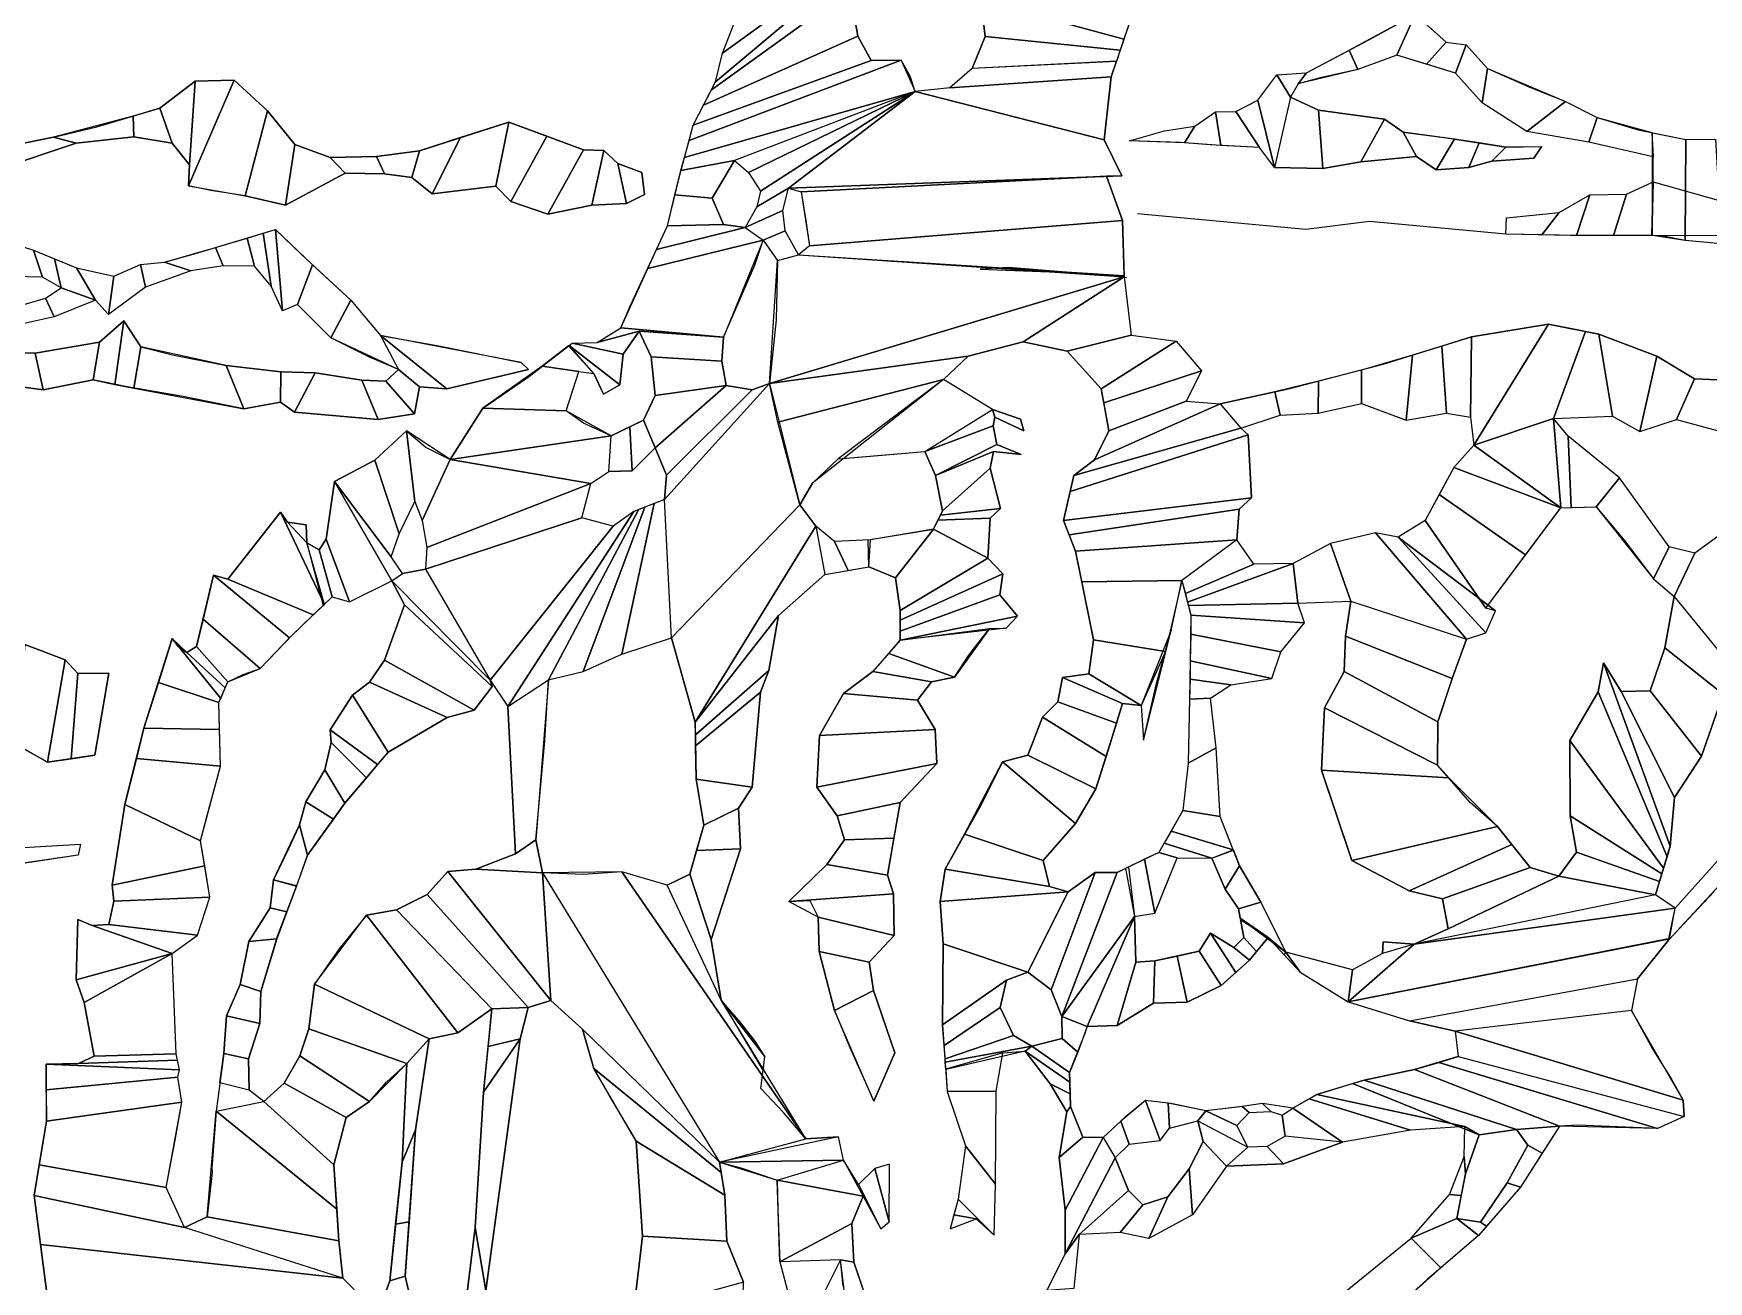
# Model space of a CAD drawing. Extents: x 715005 to 715902, y 929121 to 929716.
# Drawn here: x 715282.06 to 715306.56, y 929623.92 to 929642.17 of the extents above; entities that cross this region are included whole.
import ezdxf

# ---------------------------------------------------------------- set-up
doc = ezdxf.new("R2010")
doc.units = 0
doc.layers.add('2', color=7, linetype='Continuous')
doc.layers.add('Default', color=7, linetype='Continuous')

# ---------------------------------------------------------------- blocks, each defined once
blk = doc.blocks.new('OLDSEAL')
at = {"layer": 'Default'}
for p, q in [((35.871, 41.805), (35.512, 41.784)), ((35.512, 41.784), (36.939, 41.731)), ((37.33, 41.689), (35.871, 41.805)), ((36.939, 41.731), (37.362, 41.679))]:
    blk.add_line(p, q, dxfattribs=at)
for points in [[(44.795, 33.913), (44.215, 33.3), (43.824, 32.811), (43.75, 32.41), (44.015, 31.925), (44.257, 31.532), (44.403, 31.274), (44.414, 31.068), (44.078, 30.917), (43.065, 30.959), (42.836, 30.947), (42.345, 30.176), (41.812, 29.565), (41.164, 29.007), (40.811, 28.686)], [(40.017, 28.762), (40.964, 29.529), (41.448, 30.083), (41.633, 30.558), (41.639, 30.942), (40.952, 30.896), (40.092, 30.744), (39.348, 30.47), (38.625, 30.441), (38.199, 29.826), (37.643, 29.527), (37.281, 29.602), (36.764, 29.577), (36.697, 28.894)], [(33.78, 28.922), (33.746, 29.255), (33.487, 28.733)], [(23.707, 28.871), (23.55, 30.07), (23.706, 31.009), (23.701, 31.73), (24.112, 31.74), (24.309, 31.834), (24.185, 32.513), (24.08, 32.799), (24.101, 33.559), (24.284, 33.486), (24.495, 33.497), (24.56, 33.793), (24.537, 33.995), (24.697, 35.015), (24.939, 35.979), (25.296, 37.114), (25.358, 37.026), (25.482, 36.936), (25.602, 37.011), (25.819, 37.915), (25.999, 37.863), (26.279, 38.218), (26.666, 38.71), (26.756, 38.584), (26.992, 38.551), (26.997, 38.325), (27.154, 38.233), (27.243, 38.369), (27.348, 39.098), (27.86, 39.367), (28.259, 39.74), (28.508, 39.531), (28.812, 39.378), (29.223, 40.025), (29.797, 40.417), (30.352, 40.85), (30.668, 40.858), (30.967, 41.044), (31.089, 41.318), (31.559, 42.332), (31.718, 42.991), (31.882, 43.603), (32.167, 44.155), (32.254, 44.517), (32.467, 45.055)], [(37.411, 44.924), (37.169, 44.218), (37.081, 43.418), (37.303, 42.965), (37.109, 42.96), (37.31, 42.399), (37.334, 41.688), (37.423, 40.948), (37.99, 40.873), (38.309, 40.499), (38.119, 40.116), (38.548, 40.082), (39.413, 40.27), (40.609, 40.581), (41.726, 40.93), (42.699, 41.09), (43.334, 40.962), (44.067, 40.685), (44.544, 40.399), (45.027, 40.378)], [(35.519, 45.182), (35.575, 44.725), (35.412, 44.322), (35.129, 44.077), (34.692, 44.031), (34.628, 44.226), (34.513, 44.425), (34.135, 44.422), (33.967, 44.731), (33.863, 45.315)], [(41.189, 44.848), (41.405, 44.653), (41.659, 44.621), (41.928, 44.32), (42.473, 44.08), (42.915, 43.903), (43.313, 43.702), (43.832, 43.547), (44.433, 43.422), (44.811, 43.428)], [(45.165, 42.081), (44.425, 42.147), (44.102, 42.211), (43.182, 42.206), (42.157, 42.226), (42.167, 42.432), (42.835, 42.502), (43.22, 42.723), (43.684, 42.734), (44.02, 42.888), (44.021, 43.203), (43.21, 43.389), (42.424, 43.525), (41.861, 43.887), (41.524, 44.263), (40.78, 44.489), (40.287, 44.311), (39.813, 44.204), (39.532, 44.126), (39.435, 43.957), (39.79, 43.793), (40.624, 43.682), (40.86, 43.515), (41.41, 43.444), (42.157, 43.328), (42.61, 43.336), (42.61, 43.33), (42.515, 43.188), (41.983, 43.148), (41.693, 43.07), (41.277, 43.042), (41.028, 43.209), (40.327, 43.141), (39.847, 43.058), (39.236, 43.071), (39.045, 43.322), (38.419, 43.355), (38.046, 43.385), (37.402, 43.405), (37.843, 43.532), (38.226, 43.591), (38.487, 43.773), (38.743, 43.779), (39.022, 43.92), (39.262, 44.242), (39.639, 44.266), (40.427, 44.686), (41.012, 45.004)], [(23.315, 43.358), (23.795, 43.453), (24.343, 43.583), (25.141, 43.819), (25.585, 44.163), (26.079, 44.175), (26.5, 43.786), (26.847, 43.36), (27.294, 43.195), (27.878, 43.209), (28.424, 43.282), (29.553, 43.642), (30.496, 43.293), (30.753, 43.284), (30.929, 43.121), (31.236, 43.007), (31.269, 42.73), (31.04, 42.615), (30.602, 42.592), (30.045, 42.478), (29.577, 42.639), (29.387, 42.834), (28.583, 42.737), (28.328, 42.943), (27.981, 42.988), (27.484, 43), (26.728, 42.592), (26.219, 42.713), (25.785, 42.78), (25.501, 42.836), (25.513, 43.102), (25.295, 43.379), (24.81, 43.457), (24.08, 43.377), (23.14, 43.062)], [(22.949, 42.215), (23.543, 42.024), (24.085, 41.799), (24.558, 41.694), (24.894, 41.845), (25.197, 41.873), (25.59, 41.984), (26.601, 42.285), (26.931, 41.971), (27.555, 41.394), (27.932, 40.947), (28.668, 40.816), (29.709, 40.602), (29.803, 40.515), (28.767, 40.273), (28.424, 40.295), (28.361, 39.954), (27.901, 39.883), (26.841, 39.974), (26.666, 40.104), (26.2, 40.018), (25.434, 40.172), (24.725, 40.295), (24.297, 40.383), (23.666, 40.258), (22.579, 40.405)], [(22.835, 40.741), (23.563, 40.72), (24.378, 40.862), (24.684, 41.131), (24.898, 40.803), (25.299, 40.702), (25.979, 40.564), (26.668, 40.485), (27.106, 40.474), (27.695, 40.381), (27.999, 40.368), (28.157, 40.515), (27.793, 40.673), (27.304, 40.917), (26.88, 41.339), (26.689, 41.257), (26.547, 41.569), (26.335, 41.823), (25.942, 41.825), (25.533, 41.762), (24.957, 41.558), (24.492, 41.21), (24.327, 41.393), (23.805, 41.181), (22.889, 40.981)], [(22.941, 41.199), (23.695, 41.417), (23.891, 41.55), (23.656, 41.681), (22.89, 41.698)], [(42.157, 42.226), (40.436, 42.387), (39.629, 42.285), (37.501, 42.484)], [(34.229, 28.309), (33.913, 29.228), (33.889, 29.716), (34.032, 30.061), (34.257, 29.647), (34.362, 29.736), (34.365, 30.468), (34.179, 30.413), (33.972, 30.209), (33.786, 30.517), (33.72, 30.813), (33.309, 30.789), (33.024, 31.118), (32.74, 31.424), (32.79, 31.827), (32.666, 32.021), (32.488, 32.255), (32.237, 32.541), (32.111, 33.309), (32.48, 34.455), (32.455, 34.97), (32.628, 35.233), (32.691, 35.955), (32.736, 36.436), (32.84, 36.71), (32.963, 37.406), (33.549, 37.924), (34.106, 38.02), (34.443, 37.88), (34.501, 37.47), (34.501, 37.092), (34.156, 36.696), (33.785, 36.417), (33.482, 35.888), (33.447, 35.232), (33.706, 34.872), (33.796, 34.57), (33.574, 34.258), (33.094, 33.788), (33.359, 33.801), (33.465, 33.592), (33.476, 33.154), (33.669, 32.408), (33.865, 31.943), (34.167, 31.262), (34.433, 31.873), (34.164, 32.661), (34.11, 33.02), (34.424, 33.359), (34.417, 33.886), (34.34, 34.122), (34.5, 35.04), (34.964, 35.534), (34.942, 35.962), (34.719, 36.332), (34.895, 36.565), (35.188, 36.626), (35.369, 36.904), (35.632, 37.241), (35.843, 37.246), (35.986, 37.398), (35.762, 37.667), (35.8, 37.933), (35.611, 38.128), (35.637, 38.635), (35.768, 38.757), (35.64, 39.266), (35.68, 39.479), (36.029, 39.442), (35.722, 39.566), (35.678, 39.803), (35.696, 39.911), (36.066, 39.741), (36.024, 39.886), (35.667, 40.009), (35.047, 40.387), (35.362, 40.683), (36.057, 40.867), (36.614, 40.746), (37.042, 40.271), (37.141, 39.74), (36.957, 39.375), (36.696, 39.176), (36.564, 38.607), (36.719, 38.217), (36.946, 37.097), (36.885, 36.667), (36.552, 36.62), (36.494, 36.315), (36.299, 36.117), (36.114, 35.639), (35.795, 35.554), (35.525, 35.011), (35.068, 34.196), (35.006, 33.789), (35.043, 33.251), (35.038, 32.227), (35.097, 31.385), (35.325, 30.697), (35.236, 30.025), (35.132, 29.65), (35.463, 29.774), (35.691, 29.568), (35.708, 30.212), (35.713, 31.388), (35.8, 31.873), (36.082, 31.897), (36.399, 31.482), (36.607, 31.127), (36.513, 30.553), (36.586, 29.885), (36.587, 29.331), (36.354, 28.869)], [(23.434, 37.036), (23.945, 36.843), (24.104, 36.671), (24.497, 36.674), (24.316, 35.637), (23.719, 35.551), (23.073, 35.914)]]:
    blk.add_lwpolyline(points, dxfattribs=at)
for points in [[(32.167, 44.155), (33.571, 45.335), (33.863, 45.315), (32.114, 44.051)], [(32.254, 44.517), (33.246, 45.235), (33.571, 45.335), (32.167, 44.155)], [(35.623, 45.447), (37.411, 44.924), (37.331, 44.691), (35.519, 45.182)], [(32.114, 44.051), (33.863, 45.315), (33.967, 44.731), (32.014, 43.857)], [(32.467, 45.055), (32.938, 45.177), (33.246, 45.235), (32.254, 44.517)], [(35.519, 45.182), (37.331, 44.691), (37.283, 44.552), (35.575, 44.725)], [(41.012, 45.004), (40.78, 44.489), (40.287, 44.311), (40.18, 44.554)], [(41.405, 44.653), (41.154, 44.376), (40.78, 44.489), (41.012, 45.004)], [(32.014, 43.857), (33.967, 44.731), (34.135, 44.422), (31.882, 43.603)], [(35.575, 44.725), (37.283, 44.552), (37.235, 44.411), (35.412, 44.322)], [(40.18, 44.554), (40.287, 44.311), (39.532, 44.126), (39.639, 44.266)], [(41.659, 44.621), (41.524, 44.263), (41.154, 44.376), (41.405, 44.653)], [(41.928, 44.32), (41.861, 43.887), (41.524, 44.263), (41.659, 44.621)], [(31.831, 43.411), (34.513, 44.425), (34.692, 44.031), (31.773, 43.195)], [(31.882, 43.603), (34.135, 44.422), (34.513, 44.425), (31.831, 43.411)], [(35.129, 44.077), (37.169, 44.218), (37.237, 44.416), (35.412, 44.322)], [(39.639, 44.266), (39.532, 44.126), (39.435, 43.957), (39.262, 44.242)], [(42.915, 43.903), (42.424, 43.525), (41.861, 43.887), (41.928, 44.32)], [(25.141, 43.819), (25.295, 43.379), (25.513, 43.102), (25.585, 44.163)], [(25.585, 44.163), (25.513, 43.102), (25.501, 42.836), (26.079, 44.175)], [(26.079, 44.175), (25.501, 42.836), (26.219, 42.713), (26.5, 43.786)], [(34.692, 44.031), (37.081, 43.418), (37.169, 44.218), (35.129, 44.077)], [(39.262, 44.242), (39.435, 43.957), (39.236, 43.071), (39.022, 43.92)], [(31.773, 43.195), (34.692, 44.031), (32.408, 43.157), (31.729, 43.031)], [(32.585, 43.006), (34.692, 44.031), (34.692, 44.031), (32.408, 43.157)], [(32.733, 42.772), (34.692, 44.031), (34.692, 44.031), (32.585, 43.006)], [(32.687, 42.571), (33.087, 42.807), (34.692, 44.031), (32.733, 42.772)], [(33.087, 42.807), (37.303, 42.965), (37.081, 43.418), (34.692, 44.031)], [(39.022, 43.92), (39.236, 43.071), (39.045, 43.322), (38.743, 43.779)], [(39.435, 43.957), (39.236, 43.071), (39.847, 43.058), (39.79, 43.793)], [(43.313, 43.702), (43.21, 43.389), (42.424, 43.525), (42.915, 43.903)], [(23.795, 43.453), (24.08, 43.377), (24.81, 43.457), (24.801, 43.719)], [(24.801, 43.719), (24.81, 43.457), (25.295, 43.379), (25.141, 43.819)], [(26.5, 43.786), (26.219, 42.713), (26.728, 42.592), (26.847, 43.36)], [(28.94, 43.447), (28.583, 42.737), (29.387, 42.834), (29.553, 43.642)], [(29.553, 43.642), (29.387, 42.834), (29.577, 42.639), (30.034, 43.464)], [(38.487, 43.773), (38.556, 43.348), (38.096, 43.381), (38.226, 43.591)], [(38.743, 43.779), (39.045, 43.322), (38.556, 43.348), (38.487, 43.773)], [(39.79, 43.793), (39.847, 43.058), (40.327, 43.141), (40.624, 43.682)], [(40.624, 43.682), (40.327, 43.141), (41.028, 43.209), (40.86, 43.515)], [(44.006, 43.511), (44.021, 43.203), (43.21, 43.389), (43.313, 43.702)], [(23.315, 43.358), (23.14, 43.062), (24.08, 43.377), (23.795, 43.453)], [(28.424, 43.282), (28.328, 42.943), (28.583, 42.737), (28.94, 43.447)], [(30.034, 43.464), (29.577, 42.639), (30.045, 42.478), (30.496, 43.293)], [(38.226, 43.591), (38.096, 43.381), (37.402, 43.405), (37.843, 43.532)], [(40.86, 43.515), (41.028, 43.209), (41.277, 43.042), (41.508, 43.429)], [(41.508, 43.429), (41.277, 43.042), (41.693, 43.07), (41.822, 43.38)], [(44.433, 43.422), (44.425, 42.147), (44.014, 42.21), (44.012, 43.51)], [(44.811, 43.428), (44.884, 42.106), (44.425, 42.147), (44.433, 43.422)], [(26.847, 43.36), (26.728, 42.592), (27.484, 43), (27.294, 43.195)], [(27.294, 43.195), (27.484, 43), (27.981, 42.988), (27.878, 43.209)], [(27.878, 43.209), (27.981, 42.988), (28.328, 42.943), (28.424, 43.282)], [(30.496, 43.293), (30.045, 42.478), (30.602, 42.592), (30.753, 43.284)], [(30.753, 43.284), (30.602, 42.592), (31.04, 42.615), (30.929, 43.121)], [(41.822, 43.38), (41.693, 43.07), (41.983, 43.148), (42.157, 43.328)], [(42.157, 43.328), (41.983, 43.148), (42.515, 43.188), (42.61, 43.33)], [(30.929, 43.121), (31.04, 42.615), (31.269, 42.73), (31.236, 43.007)], [(31.729, 43.031), (32.408, 43.157), (32.125, 42.683), (31.653, 42.722)], [(32.408, 43.157), (32.585, 43.006), (32.733, 42.772), (32.687, 42.571), (32.539, 42.311), (32.267, 42.349), (32.125, 42.683)], [(32.539, 42.311), (33.016, 42.528), (33.087, 42.807), (32.687, 42.571)], [(33.087, 42.807), (33.249, 42.76), (33.308, 42.401), (33.354, 42.081), (33.214, 41.967), (33.046, 42.267), (33.016, 42.528)], [(33.249, 42.76), (37.109, 42.96), (37.303, 42.965), (33.087, 42.807)], [(33.354, 42.081), (37.31, 42.399), (37.109, 42.96), (33.249, 42.76)], [(44.02, 42.888), (44.006, 42.21), (43.521, 42.208), (43.684, 42.734)], [(46.443, 42.207), (46.443, 42.207), (44.006, 42.21), (44.02, 42.888)], [(31.653, 42.722), (32.125, 42.683), (32.267, 42.349), (31.559, 42.332)], [(43.22, 42.723), (43.052, 42.209), (42.613, 42.218), (42.835, 42.502)], [(43.684, 42.734), (43.521, 42.208), (43.052, 42.209), (43.22, 42.723)], [(32.77, 42.152), (33.046, 42.267), (33.016, 42.528), (32.539, 42.311)], [(33.214, 41.967), (37.333, 41.706), (37.31, 42.399), (33.354, 42.081)], [(42.835, 42.502), (42.613, 42.218), (42.157, 42.226), (42.167, 42.432)], [(23.543, 42.024), (23.656, 41.681), (22.89, 41.698), (22.949, 42.215)], [(26.243, 42.178), (26.335, 41.823), (25.942, 41.825), (25.845, 42.06)], [(26.447, 42.239), (26.547, 41.569), (26.335, 41.823), (26.243, 42.178)], [(26.601, 42.285), (26.689, 41.257), (26.547, 41.569), (26.447, 42.239)], [(27.072, 41.84), (26.88, 41.339), (26.689, 41.257), (26.601, 42.285)], [(31.309, 41.792), (32.77, 42.152), (32.269, 40.924), (30.967, 41.044)], [(31.419, 42.031), (32.539, 42.311), (32.77, 42.152), (31.309, 41.792)], [(31.559, 42.332), (32.267, 42.349), (32.539, 42.311), (31.419, 42.031)], [(32.77, 42.152), (32.95, 41.892), (32.931, 41.145), (32.849, 40.338), (32.628, 40.26), (32.299, 40.311), (32.247, 40.621), (32.269, 40.924), (32.664, 41.836)], [(32.95, 41.892), (33.214, 41.967), (33.046, 42.267), (32.77, 42.152)], [(23.806, 41.915), (23.891, 41.55), (23.656, 41.681), (23.543, 42.024)], [(25.845, 42.06), (25.942, 41.825), (25.533, 41.762), (25.197, 41.873)], [(32.95, 41.892), (33.214, 41.967), (37.334, 41.688), (32.849, 40.338)], [(24.085, 41.799), (24.327, 41.393), (23.891, 41.55), (23.806, 41.915)], [(24.558, 41.694), (24.492, 41.21), (24.327, 41.393), (24.085, 41.799)], [(24.894, 41.845), (24.957, 41.558), (24.492, 41.21), (24.558, 41.694)], [(25.197, 41.873), (25.533, 41.762), (24.957, 41.558), (24.894, 41.845)], [(27.555, 41.394), (27.304, 40.917), (26.88, 41.339), (27.072, 41.84)], [(23.891, 41.55), (24.327, 41.393), (23.805, 41.181), (23.695, 41.417)], [(32.849, 40.338), (37.334, 41.688), (36.057, 40.867), (35.362, 40.683)], [(36.057, 40.867), (37.334, 41.688), (37.423, 40.948), (36.614, 40.746)], [(23.695, 41.417), (23.805, 41.181), (22.889, 40.981), (22.941, 41.199)], [(27.932, 40.947), (28.157, 40.515), (27.304, 40.917), (27.555, 41.394)], [(24.378, 40.862), (24.297, 40.383), (24.573, 40.326), (24.684, 41.131)], [(24.684, 41.131), (24.573, 40.326), (24.813, 40.28), (24.898, 40.803)], [(41.726, 40.93), (41.712, 39.914), (41.753, 39.56), (42.699, 41.09)], [(42.699, 41.09), (41.753, 39.56), (42.761, 39.894), (43.167, 40.996)], [(28.157, 40.515), (28.424, 40.295), (28.767, 40.273), (27.932, 40.947)], [(27.932, 40.947), (28.767, 40.273), (29.803, 40.515), (29.709, 40.602)], [(31.2, 40.999), (31.354, 40.675), (31.405, 40.188), (31.257, 39.874), (30.845, 39.677), (30.496, 39.835), (30.278, 39.994), (30.438, 40.492), (30.627, 40.464), (30.749, 40.205), (30.958, 40.323), (30.999, 40.711)], [(30.668, 40.858), (31.2, 40.999), (30.999, 40.711), (30.352, 40.85)], [(30.967, 41.044), (32.269, 40.924), (31.2, 40.999), (30.668, 40.858)], [(32.247, 40.621), (31.354, 40.675), (31.2, 40.999), (32.269, 40.924)], [(36.614, 40.746), (37.423, 40.948), (37.99, 40.873), (37.042, 40.271)], [(41.351, 40.812), (41.407, 39.963), (41.712, 39.914), (41.726, 40.93)], [(43.167, 40.996), (42.761, 39.894), (43.508, 39.924), (43.334, 40.962)], [(43.334, 40.962), (43.508, 39.924), (43.852, 39.733), (44.067, 40.685)], [(22.835, 40.741), (22.808, 40.374), (23.666, 40.258), (23.563, 40.72)], [(23.563, 40.72), (23.666, 40.258), (24.297, 40.383), (24.378, 40.862)], [(24.898, 40.803), (24.813, 40.28), (26.2, 40.018), (25.979, 40.564)], [(30.627, 40.464), (30.308, 40.816), (29.976, 40.556), (30.438, 40.492)], [(30.352, 40.85), (30.999, 40.711), (30.958, 40.323), (30.314, 40.82)], [(30.314, 40.82), (30.958, 40.323), (30.749, 40.205), (30.627, 40.464)], [(32.299, 40.311), (31.405, 40.188), (31.354, 40.675), (32.247, 40.621)], [(32.849, 40.338), (35.362, 40.683), (35.047, 40.387), (32.954, 39.85)], [(37.042, 40.271), (37.99, 40.873), (38.309, 40.499), (37.075, 40.094)], [(40.332, 40.509), (40.332, 40.086), (40.897, 39.873), (40.98, 40.697)], [(40.98, 40.697), (40.897, 39.873), (41.407, 39.963), (41.351, 40.812)], [(44.067, 40.685), (43.852, 39.733), (44.319, 39.884), (44.544, 40.399)], [(25.979, 40.564), (26.2, 40.018), (26.666, 40.104), (26.668, 40.485)], [(26.668, 40.485), (26.666, 40.104), (26.841, 39.974), (27.106, 40.474)], [(27.106, 40.474), (26.841, 39.974), (27.901, 39.883), (27.695, 40.381)], [(27.999, 40.368), (28.361, 39.954), (28.424, 40.295), (28.157, 40.515)], [(30.438, 40.492), (29.976, 40.556), (29.223, 40.025), (30.278, 39.994)], [(37.075, 40.094), (38.309, 40.499), (38.119, 40.116), (37.141, 39.74)], [(39.789, 40.367), (39.787, 39.963), (40.332, 40.086), (40.332, 40.509)], [(27.695, 40.381), (27.901, 39.883), (28.361, 39.954), (27.999, 40.368)], [(31.403, 39.523), (31.257, 39.874), (31.405, 40.188), (32.299, 40.311)], [(31.403, 39.523), (32.299, 40.311), (32.628, 40.26), (31.545, 39.181)], [(31.545, 39.181), (32.628, 40.26), (32.849, 40.338), (31.523, 38.871)], [(31.523, 38.871), (32.849, 40.338), (33.234, 38.802), (31.609, 37.122)], [(32.954, 39.85), (35.047, 40.387), (33.394, 39.077), (33.234, 38.802)], [(35.047, 40.387), (33.717, 39.385), (34.814, 39.477), (35.667, 40.009)], [(39.24, 40.232), (39.305, 39.939), (39.787, 39.963), (39.789, 40.367)], [(44.544, 40.399), (44.319, 39.884), (44.987, 39.701), (45.027, 40.378)], [(36.957, 39.375), (38.548, 40.082), (38.809, 39.773), (36.696, 39.176)], [(37.141, 39.74), (38.119, 40.116), (38.548, 40.082), (36.957, 39.375)], [(38.548, 40.082), (38.809, 39.773), (39.305, 39.939), (39.24, 40.232)], [(38.809, 39.773), (39.305, 39.939), (39.787, 39.963), (40.332, 40.086), (40.897, 39.873), (41.407, 39.963), (41.712, 39.914), (41.753, 39.56), (41.501, 39.277), (41.139, 38.608), (40.796, 38.397), (40.511, 38.45), (39.943, 38.314), (39.472, 38.064), (38.972, 38.052), (38.756, 38.363), (38.789, 38.748), (38.943, 38.894), (38.9, 39.691)], [(30.278, 39.994), (29.223, 40.025), (28.812, 39.378), (30.845, 39.677)], [(31.112, 39.233), (31.084, 39.791), (31.257, 39.874), (31.403, 39.523)], [(35.667, 40.009), (35.696, 39.911), (35.678, 39.803), (34.814, 39.477)], [(36.024, 39.886), (36.066, 39.741), (35.696, 39.911), (35.667, 40.009)], [(41.753, 39.56), (42.853, 38.768), (42.853, 38.768), (42.761, 39.894)], [(42.761, 39.894), (43.508, 39.924), (43.852, 39.733), (44.319, 39.884), (44.987, 39.701), (45.225, 39.322), (45.489, 38.763), (45.377, 38.34), (44.886, 38.438), (44.547, 38.192), (44.223, 38.274), (43.598, 39.146), (42.948, 39.672)], [(42.761, 39.894), (42.853, 38.768), (42.985, 38.771), (42.948, 39.672)], [(27.86, 39.367), (28.168, 38.436), (28.363, 38.846), (28.259, 39.74)], [(28.259, 39.74), (28.363, 38.846), (28.459, 38.604), (28.812, 39.378)], [(30.845, 39.677), (28.812, 39.378), (30.589, 39.075), (30.817, 39.226)], [(30.817, 39.226), (30.845, 39.677), (31.084, 39.791), (31.112, 39.233)], [(34.814, 39.477), (35.678, 39.803), (35.722, 39.566), (34.949, 39.177)], [(36.649, 38.974), (38.9, 39.691), (38.943, 38.894), (36.564, 38.607)], [(36.696, 39.176), (38.809, 39.773), (38.9, 39.691), (36.649, 38.974)], [(42.948, 39.672), (42.985, 38.771), (43.303, 38.779), (43.598, 39.146)], [(31.403, 39.523), (31.545, 39.181), (31.523, 38.871), (31.133, 38.719), (30.873, 38.534), (30.477, 38.641), (30.589, 39.075), (30.817, 39.226), (31.112, 39.233)], [(33.234, 38.802), (33.394, 39.077), (33.717, 39.385), (34.074, 39.415), (34.814, 39.477), (34.949, 39.177), (35.037, 38.729), (34.921, 38.497), (34.126, 38.362), (33.67, 38.342), (33.434, 38.536)], [(34.949, 39.177), (35.722, 39.566), (36.029, 39.442), (35.68, 39.479)], [(34.949, 39.177), (35.68, 39.479), (35.64, 39.266), (35.037, 38.729)], [(41.501, 39.277), (42.853, 38.768), (42.853, 38.768), (41.753, 39.56)], [(27.348, 39.098), (28.065, 38.145), (28.168, 38.436), (27.86, 39.367)], [(28.812, 39.378), (28.459, 38.604), (28.517, 38.263), (30.589, 39.075)], [(35.037, 38.729), (35.64, 39.266), (35.768, 38.757), (35.009, 38.674)], [(41.317, 38.936), (42.409, 38.172), (42.853, 38.768), (41.501, 39.277)], [(27.243, 38.369), (27.536, 37.578), (28.072, 37.841), (27.348, 39.098)], [(27.348, 39.098), (28.072, 37.841), (28.21, 37.934), (28.065, 38.145)], [(30.589, 39.075), (28.517, 38.263), (28.5, 37.989), (30.477, 38.641)], [(43.598, 39.146), (43.303, 38.779), (44.027, 37.87), (44.223, 38.274)], [(28.363, 38.846), (28.459, 38.604), (28.517, 38.263), (28.5, 37.989), (28.21, 37.934), (28.065, 38.145), (28.168, 38.436)], [(31.191, 38.742), (30.053, 36.59), (30.494, 36.696), (31.274, 38.774)], [(31.274, 38.774), (30.494, 36.696), (30.983, 36.916), (31.389, 38.819)], [(31.389, 38.819), (30.983, 36.916), (31.609, 37.122), (31.523, 38.871)], [(31.609, 37.122), (33.234, 38.802), (33.434, 38.536), (31.909, 36.054)], [(36.564, 38.607), (38.943, 38.894), (38.789, 38.748), (36.636, 38.425)], [(41.139, 38.608), (41.907, 37.497), (42.409, 38.172), (41.317, 38.936)], [(42.853, 38.768), (43.303, 38.779), (43.655, 38.358), (44.027, 37.87), (44.289, 37.647), (44.171, 36.995), (43.984, 36.454), (43.618, 36.445), (43.395, 36.806), (43.326, 36.438), (42.969, 35.825), (42.974, 34.873), (43.053, 34.413), (42.828, 34.11), (42.468, 34.217), (42.054, 34.737), (41.707, 35.042), (41.297, 35.514), (41.301, 36.062), (41.496, 36.654), (41.663, 37.107), (41.906, 37.185), (42.027, 37.462), (41.907, 37.497)], [(25.999, 37.863), (27.08, 37.412), (27.22, 37.545), (26.666, 38.71)], [(26.666, 38.71), (27.22, 37.545), (26.997, 38.325), (26.756, 38.584)], [(26.756, 38.584), (26.997, 38.325), (26.992, 38.551), (26.992, 38.551)], [(30.477, 38.641), (28.5, 37.989), (29.317, 36.585), (30.873, 38.534)], [(30.873, 38.534), (29.317, 36.585), (29.539, 36.256), (31.133, 38.719)], [(31.133, 38.719), (29.539, 36.256), (30.053, 36.59), (31.191, 38.742)], [(34.978, 38.611), (35.637, 38.635), (35.611, 38.128), (34.921, 38.497)], [(35.009, 38.674), (35.768, 38.757), (35.637, 38.635), (34.978, 38.611)], [(36.636, 38.425), (38.789, 38.748), (38.756, 38.363), (36.719, 38.217)], [(40.796, 38.397), (42.027, 37.462), (41.907, 37.497), (41.139, 38.608)], [(27.154, 38.233), (27.317, 37.639), (27.536, 37.578), (27.243, 38.369)], [(31.909, 36.054), (33.434, 38.536), (33.549, 37.924), (32.963, 37.406)], [(33.434, 38.536), (33.549, 37.924), (33.843, 37.975), (33.67, 38.342)], [(33.67, 38.342), (33.843, 37.975), (34.106, 38.02), (34.126, 38.362)], [(34.106, 38.02), (34.096, 38.36), (34.921, 38.497), (34.443, 37.88)], [(34.443, 37.88), (34.921, 38.497), (35.611, 38.128), (34.501, 37.47)], [(36.719, 38.217), (38.756, 38.363), (38.063, 37.849), (36.798, 37.829)], [(38.107, 37.681), (38.972, 38.052), (38.756, 38.363), (38.063, 37.849)], [(39.943, 38.314), (40.199, 37.587), (41.663, 37.107), (40.511, 38.45)], [(40.511, 38.45), (41.663, 37.107), (41.906, 37.185), (40.796, 38.397)], [(40.796, 38.397), (41.906, 37.185), (42.027, 37.462)], [(44.547, 38.192), (44.289, 37.647), (45.004, 36.768), (44.886, 38.438)], [(26.997, 38.325), (27.206, 37.532), (27.317, 37.639), (27.154, 38.233)], [(34.501, 37.47), (35.611, 38.128), (35.8, 37.933), (34.501, 37.344)], [(39.472, 38.064), (39.529, 37.562), (40.199, 37.587), (39.943, 38.314)], [(44.223, 38.274), (44.027, 37.87), (44.289, 37.647), (44.547, 38.192)], [(25.686, 37.36), (26.407, 36.735), (26.781, 37.122), (25.819, 37.915)], [(25.819, 37.915), (26.781, 37.122), (27.08, 37.412), (25.999, 37.863)], [(28.21, 37.934), (28.5, 37.989), (29.317, 36.585), (28.072, 37.841)], [(34.501, 37.344), (35.8, 37.933), (35.762, 37.667), (34.501, 37.207)], [(38.135, 37.572), (39.472, 38.064), (38.972, 38.052), (38.107, 37.681)], [(38.146, 37.53), (39.529, 37.562), (39.472, 38.064), (38.135, 37.572)], [(28.072, 37.841), (28.234, 37.538), (27.98, 36.841), (27.793, 36.56), (27.574, 36.397), (27.292, 35.958), (27.305, 35.798), (27.227, 35.453), (26.986, 35.049), (26.904, 34.758), (26.774, 34.472), (26.578, 34.062), (26.536, 33.707), (26.264, 33.283), (26.154, 32.739), (25.982, 32.344), (25.949, 31.867), (25.851, 31.135), (25.799, 30.416), (25.801, 30.363), (25.737, 29.801), (25.451, 29.666), (25.219, 30.17), (25.332, 30.771), (25.419, 31.25), (25.367, 31.567), (25.388, 31.66), (25.345, 31.864), (25.296, 33.129), (25.618, 33.363), (25.774, 33.843), (25.655, 34.555), (25.773, 35.002), (25.907, 35.499), (25.887, 36.303), (26, 36.565), (26.194, 36.659), (26.407, 36.735), (26.825, 37.168), (27.317, 37.639), (27.536, 37.578)], [(28.072, 37.841), (29.317, 36.585), (29.34, 36.508), (28.234, 37.538)], [(38.063, 37.849), (38.178, 37.411), (38.165, 36.568), (38.142, 35.537), (38.073, 34.937), (37.773, 34.408), (37.243, 34.157), (36.966, 34.157), (36.627, 33.91), (36.387, 33.976), (36.308, 34.308), (36.716, 34.776), (36.974, 35.214), (37.179, 35.853), (37.314, 36.294), (37.547, 36.267), (37.578, 35.83), (37.74, 36.543), (37.929, 37.217)], [(36.798, 37.829), (38.063, 37.849), (37.854, 36.949), (36.946, 37.097)], [(45.419, 37.719), (45.824, 37.213), (45.851, 36.353), (45.408, 35.178), (44.874, 34.346), (44.3, 33.704), (44.052, 33.871), (44.237, 34.486), (44.293, 35.104), (44.632, 35.627), (44.905, 36.408), (45.004, 36.768), (45.262, 36.422), (45.336, 36.939), (45.338, 37.374)], [(28.234, 37.538), (29.34, 36.508), (29.115, 36.208), (27.98, 36.841)], [(34.501, 37.207), (35.762, 37.667), (35.986, 37.398), (34.501, 37.092)], [(38.178, 37.411), (39.612, 37.314), (39.529, 37.562), (38.146, 37.53)], [(39.529, 37.562), (40.199, 37.587), (40.132, 37.142), (40.116, 36.695), (39.865, 36.239), (39.83, 35.449), (39.991, 34.962), (40.212, 34.306), (40.936, 33.924), (41.358, 33.824), (41.43, 33.442), (41.002, 33.25), (40.606, 33.279), (40.6, 33.13), (40.221, 32.924), (39.813, 33.034), (39.379, 33.148), (39.06, 33.781), (38.793, 34.239), (38.546, 34.865), (38.498, 35.733), (38.426, 36.36), (38.681, 36.527), (39.201, 36.61), (39.312, 36.947), (39.612, 37.314)], [(40.199, 37.587), (41.663, 37.107), (41.48, 36.608), (40.132, 37.142)], [(44.289, 37.647), (45.004, 36.768), (44.905, 36.408), (44.171, 36.995)], [(25.602, 37.011), (26, 36.565), (26.407, 36.735), (25.686, 37.36)], [(31.909, 36.054), (32.963, 37.406), (32.84, 36.71), (31.911, 35.894)], [(34.501, 37.092), (35.986, 37.398), (35.843, 37.246)], [(38.174, 37.17), (39.312, 36.947), (39.612, 37.314), (38.178, 37.411)], [(25.121, 36.557), (25.887, 36.303), (25.91, 36.356), (25.296, 37.114)], [(25.296, 37.114), (25.91, 36.356), (25.968, 36.491), (25.482, 36.936)], [(31.609, 37.122), (31.909, 36.054), (31.92, 35.334), (32.017, 34.752), (31.842, 34.132), (31.553, 33.994), (30.983, 34.162), (30.496, 34.129), (29.98, 34.15), (29.893, 34.567), (30.006, 35.818), (30.053, 36.59), (30.494, 36.696), (30.983, 36.916)], [(34.501, 37.092), (35.632, 37.241), (35.188, 36.626), (34.356, 36.925)], [(36.946, 37.097), (37.854, 36.949), (37.547, 36.267), (36.885, 36.667)], [(37.929, 37.217), (37.547, 36.267), (37.578, 35.83), (37.578, 35.83)], [(38.169, 36.832), (39.201, 36.61), (39.312, 36.947), (38.174, 37.17)], [(40.132, 37.142), (41.48, 36.608), (41.301, 36.062), (40.116, 36.695)], [(23.434, 37.036), (23.332, 35.768), (23.719, 35.551), (23.945, 36.843)], [(25.482, 36.936), (25.968, 36.491), (26, 36.565), (25.602, 37.011)], [(34.356, 36.925), (35.188, 36.626), (34.895, 36.565), (34.156, 36.696)], [(44.171, 36.995), (44.905, 36.408), (44.632, 35.627), (43.984, 36.454)], [(23.945, 36.843), (23.719, 35.551), (24.019, 35.594), (24.104, 36.671)], [(24.104, 36.671), (24.019, 35.594), (24.316, 35.637), (24.497, 36.674)], [(27.98, 36.841), (29.115, 36.208), (28.774, 36.116), (27.793, 36.56)], [(31.911, 35.894), (32.84, 36.71), (32.736, 36.436), (31.913, 35.757)], [(34.156, 36.696), (34.895, 36.565), (34.719, 36.332), (33.785, 36.417)], [(36.885, 36.667), (37.547, 36.267), (37.314, 36.294), (36.552, 36.62)], [(38.166, 36.6), (38.681, 36.527), (39.201, 36.61), (38.169, 36.832)], [(40.116, 36.695), (41.301, 36.062), (41.297, 35.514), (39.865, 36.239)], [(43.395, 36.806), (44.237, 34.486), (44.197, 34.353), (43.326, 36.438)], [(43.618, 36.445), (44.293, 35.104), (44.237, 34.486), (43.395, 36.806)], [(24.939, 35.979), (25.895, 35.962), (25.887, 36.303), (25.121, 36.557)], [(29.317, 36.585), (29.539, 36.256), (29.635, 34.392), (29.136, 34.195), (28.783, 34.166), (28.521, 33.876), (28.133, 33.682), (27.754, 33.614), (27.406, 33.189), (27.095, 32.743), (27.023, 32.176), (26.909, 31.836), (26.712, 31.492), (26.455, 31.26), (26.27, 31.404), (26.26, 31.797), (26.405, 32.244), (26.416, 32.65), (26.628, 33.349), (26.883, 34.025), (27.009, 34.376), (27.481, 35.031), (28.029, 35.678), (28.774, 36.116), (29.115, 36.208), (29.34, 36.508)], [(27.793, 36.56), (28.774, 36.116), (28.029, 35.678), (27.574, 36.397)], [(29.539, 36.256), (30.053, 36.59), (29.893, 34.567), (29.635, 34.392)], [(31.913, 35.757), (32.736, 36.436), (32.628, 35.233), (31.92, 35.334)], [(36.552, 36.62), (37.314, 36.294), (37.237, 36.043), (36.494, 36.315)], [(38.16, 36.346), (38.426, 36.36), (38.681, 36.527), (38.166, 36.6)], [(43.326, 36.438), (44.197, 34.353), (44.153, 34.208), (42.969, 35.825)], [(43.984, 36.454), (44.632, 35.627), (44.293, 35.104), (43.618, 36.445)], [(27.574, 36.397), (28.029, 35.678), (27.894, 35.519), (27.292, 35.958)], [(33.785, 36.417), (34.719, 36.332), (34.942, 35.962), (33.482, 35.888)], [(36.494, 36.315), (37.237, 36.043), (37.105, 35.622), (36.299, 36.117)], [(38.142, 35.537), (38.498, 35.733), (38.426, 36.36), (38.16, 36.346)], [(39.865, 36.239), (41.297, 35.514), (41.438, 35.351), (39.83, 35.449)], [(36.299, 36.117), (37.105, 35.622), (36.974, 35.214), (36.114, 35.639)], [(24.844, 35.598), (25.907, 35.499), (25.895, 35.962), (24.939, 35.979)], [(27.305, 35.798), (27.753, 35.353), (27.481, 35.031), (27.227, 35.453)], [(27.292, 35.958), (27.894, 35.519), (27.753, 35.353), (27.305, 35.798)], [(33.482, 35.888), (34.942, 35.962), (34.964, 35.534), (33.447, 35.232)], [(42.969, 35.825), (44.153, 34.208), (44.133, 34.139), (42.974, 34.873)], [(24.697, 35.015), (25.655, 34.555), (25.907, 35.499), (24.844, 35.598)], [(36.114, 35.639), (36.974, 35.214), (36.716, 34.776), (35.795, 35.554)], [(38.073, 34.937), (38.546, 34.865), (38.498, 35.733), (38.142, 35.537)], [(27.227, 35.453), (27.481, 35.031), (27.337, 34.831), (26.986, 35.049)], [(33.447, 35.232), (34.964, 35.534), (34.5, 35.04), (33.706, 34.872)], [(35.795, 35.554), (36.716, 34.776), (36.308, 34.308), (35.316, 34.638)], [(39.83, 35.449), (41.438, 35.351), (42.054, 34.737), (40.212, 34.306)], [(31.92, 35.334), (32.628, 35.233), (32.455, 34.97), (32.017, 34.752)], [(24.537, 33.995), (25.708, 34.241), (25.655, 34.555), (24.697, 35.015)], [(26.986, 35.049), (27.337, 34.831), (27.009, 34.376), (26.904, 34.758)], [(32.017, 34.752), (32.455, 34.97), (32.48, 34.455), (31.927, 34.433)], [(33.706, 34.872), (34.5, 35.04), (34.421, 34.59), (33.796, 34.57)], [(26.904, 34.758), (27.009, 34.376), (26.869, 33.987), (26.578, 34.062)], [(37.927, 34.679), (38.713, 34.44), (38.546, 34.865), (38.073, 34.937)], [(40.212, 34.306), (42.054, 34.737), (42.236, 34.509), (40.936, 33.924)], [(42.974, 34.873), (44.133, 34.139), (44.103, 34.04), (43.053, 34.413)], [(29.635, 34.392), (29.893, 34.567), (29.98, 34.15), (29.136, 34.195)], [(33.796, 34.57), (34.421, 34.59), (34.34, 34.122), (33.574, 34.258)], [(35.316, 34.638), (36.308, 34.308), (36.387, 33.976), (35.068, 34.196)], [(37.773, 34.408), (38.004, 34.342), (38.442, 34.335), (37.841, 34.527)], [(37.841, 34.527), (38.442, 34.335), (38.713, 34.44), (37.927, 34.679)], [(19.879, 34.145), (20.245, 34.291), (20.781, 34.417), (21.3, 34.474), (21.716, 34.288), (22.543, 34.421), (24.137, 34.513), (24.108, 34.375), (23.185, 34.237), (22.247, 34.107), (21.454, 34.016), (20.771, 34.078), (20.239, 34.142)], [(24.137, 34.513), (24.108, 34.375), (22.544, 34.148), (22.543, 34.421)], [(31.927, 34.433), (32.48, 34.455), (32.111, 33.309), (31.842, 34.132)], [(37.349, 34.207), (37.462, 33.597), (37.72, 33.642), (37.592, 34.322)], [(38.004, 34.342), (38.442, 34.335), (38.612, 33.946), (38.779, 33.694), (38.847, 33.332), (38.719, 33.207), (38.426, 33.388), (38.28, 33.161), (37.723, 33.037), (37.482, 33.019), (37.462, 33.597), (37.72, 33.642), (37.83, 33.915)], [(37.592, 34.322), (37.72, 33.642), (38.004, 34.342), (37.773, 34.408)], [(38.442, 34.335), (38.714, 34.438), (38.793, 34.239), (38.612, 33.946)], [(40.936, 33.924), (42.236, 34.509), (42.468, 34.217), (41.358, 33.824)], [(43.053, 34.413), (44.103, 34.04), (44.052, 33.871), (42.828, 34.11)], [(44.874, 34.346), (45.019, 34.166), (44.215, 33.3), (44.3, 33.704)], [(24.56, 33.793), (25.774, 33.843), (25.708, 34.241), (24.537, 33.995)], [(28.783, 34.166), (30.084, 32.538), (29.798, 32.448), (28.521, 33.876)], [(29.136, 34.195), (29.98, 34.15), (30.084, 32.538), (28.783, 34.166)], [(29.98, 34.15), (32.218, 30.493), (33.309, 30.789), (30.983, 34.162)], [(29.98, 34.15), (32.218, 30.493), (30.486, 32.175), (30.084, 32.538)], [(30.983, 34.162), (33.309, 30.789), (32.237, 32.541), (31.553, 33.994)], [(31.842, 34.132), (32.111, 33.309), (32.237, 32.541), (31.553, 33.994)], [(33.574, 34.258), (34.34, 34.122), (34.417, 33.886), (33.094, 33.788)], [(35.068, 34.196), (36.387, 33.976), (36.627, 33.91), (35.006, 33.789)], [(36.115, 32.894), (36.627, 33.91), (36.966, 34.157), (36.412, 32.672)], [(36.412, 32.672), (36.966, 34.157), (37.243, 34.157), (36.543, 32.333)], [(36.543, 32.333), (37.243, 34.157), (37.387, 34.225), (37.462, 33.597)], [(38.612, 33.946), (38.793, 34.239), (39.06, 33.781), (38.779, 33.694)], [(41.43, 33.442), (42.828, 34.11), (44.052, 33.871), (41.002, 33.25)], [(41.358, 33.824), (42.468, 34.217), (42.828, 34.11), (41.43, 33.442)], [(26.578, 34.062), (26.867, 33.982), (26.745, 33.658), (26.536, 33.707)], [(35.006, 33.789), (36.627, 33.91), (36.115, 32.894), (35.043, 33.251)], [(24.495, 33.497), (25.618, 33.363), (25.774, 33.843), (24.56, 33.793)], [(26.536, 33.707), (26.745, 33.658), (26.618, 33.315), (26.264, 33.283)], [(28.133, 33.682), (29.339, 32.431), (28.909, 32.129), (27.754, 33.614)], [(28.521, 33.876), (29.798, 32.448), (29.339, 32.431), (28.133, 33.682)], [(33.094, 33.788), (34.417, 33.886), (34.424, 33.359), (33.465, 33.592)], [(38.779, 33.694), (39.06, 33.781), (39.379, 33.148), (38.801, 33.576)], [(40.165, 32.521), (44.227, 33.314), (44.3, 33.704), (41.002, 33.25)], [(41.002, 33.25), (44.3, 33.704), (44.052, 33.871), (44.052, 33.871)], [(24.101, 33.559), (24.08, 32.799), (25.296, 33.129), (24.284, 33.486)], [(24.284, 33.486), (25.296, 33.129), (25.618, 33.363), (24.495, 33.497)], [(27.754, 33.614), (28.909, 32.129), (28.544, 32.051), (27.095, 32.743)], [(33.465, 33.592), (34.424, 33.359), (34.11, 33.02), (33.476, 33.154)], [(37.462, 33.597), (36.867, 32.207), (36.543, 32.333)], [(37.482, 33.019), (37.245, 32.222), (36.867, 32.207), (37.462, 33.597)], [(38.801, 33.576), (39.379, 33.148), (39.154, 33.334), (39.154, 33.334)], [(38.805, 33.559), (39.154, 33.334), (39.006, 33.154), (38.847, 33.332)], [(26.264, 33.283), (26.618, 33.315), (26.416, 32.65), (26.154, 32.739)], [(35.043, 33.251), (36.115, 32.894), (35.844, 32.792), (35.038, 32.227)], [(36.867, 32.207), (37.245, 32.222), (37.703, 32.504), (38.131, 32.514), (38.558, 32.724), (38.917, 33.045), (39.154, 33.334), (39.558, 32.894), (40.165, 32.521), (40.942, 32.278), (41.52, 32.149), (41.558, 31.828), (41.005, 31.663), (40.368, 31.531), (39.768, 31.347), (39.465, 31.173), (39.082, 31.235), (38.801, 31.19), (38.364, 31.141), (37.924, 31.234), (37.604, 31.271), (37.344, 31.06), (37.068, 30.803), (36.811, 30.809), (36.653, 31.198), (36.643, 31.626), (36.842, 32.123)], [(38.426, 33.388), (38.743, 32.889), (38.558, 32.724), (38.28, 33.161)], [(38.719, 33.207), (38.917, 33.045), (38.743, 32.889), (38.426, 33.388)], [(38.847, 33.332), (39.006, 33.154), (38.917, 33.045), (38.719, 33.207)], [(39.558, 32.894), (39.379, 33.148), (39.154, 33.334), (39.154, 33.334)], [(39.354, 33.116), (39.154, 33.334), (39.379, 33.148), (39.379, 33.148)], [(40.942, 32.278), (43.824, 32.811), (44.234, 33.321), (40.165, 32.521)], [(40.6, 33.13), (40.606, 33.279), (41.002, 33.25), (41.002, 33.25)], [(24.185, 32.513), (25.296, 33.129), (25.296, 33.129), (24.08, 32.799)], [(24.309, 31.834), (25.345, 31.864), (25.296, 33.129), (24.185, 32.513)], [(33.476, 33.154), (34.11, 33.02), (34.164, 32.661), (33.669, 32.408)], [(38.002, 33.099), (38.131, 32.514), (37.703, 32.504), (37.723, 33.037)], [(38.28, 33.161), (38.558, 32.724), (38.131, 32.514), (38.002, 33.099)], [(40.165, 32.521), (40.221, 32.924), (39.379, 33.148), (39.558, 32.894)], [(40.165, 32.521), (41.002, 33.25), (40.6, 33.13), (40.221, 32.924)], [(35.844, 32.792), (36.115, 32.894), (36.412, 32.672), (36.543, 32.333), (36.549, 32.056), (36.164, 31.957), (35.935, 32.092), (35.766, 32.448)], [(37.723, 33.037), (37.703, 32.504), (37.245, 32.222), (37.482, 33.019)], [(26.154, 32.739), (26.416, 32.65), (26.405, 32.244), (25.982, 32.344)], [(27.095, 32.743), (28.544, 32.051), (28.263, 31.741), (27.023, 32.176)], [(33.669, 32.408), (34.164, 32.661), (34.433, 31.873), (34.167, 31.262)], [(35.038, 32.227), (35.844, 32.792), (35.766, 32.448), (35.056, 31.968)], [(41.52, 32.149), (40.942, 32.278), (43.824, 32.811), (43.75, 32.41)], [(29.339, 32.431), (29.231, 31.377), (29.129, 29.665), (28.974, 28.432), (28.926, 28.192), (28.358, 28.545), (28.244, 29.051), (28.373, 30.901), (28.544, 32.051), (28.909, 32.129)], [(29.798, 32.448), (30.084, 32.538), (30.486, 32.175), (30.626, 31.676), (30.847, 31.288), (31.163, 30.756), (31.243, 29.555), (31.129, 28.593), (30.72, 27.768), (30.409, 27.096), (30.059, 26.894), (29.656, 27.051), (29.195, 27.165), (29.264, 28.87), (29.697, 32.052)], [(29.339, 32.431), (29.798, 32.448), (29.697, 32.052), (29.29, 31.956)], [(32.237, 32.541), (32.79, 31.827), (32.666, 32.021), (32.488, 32.255)], [(32.237, 32.541), (32.768, 31.647), (32.79, 31.827), (32.79, 31.827)], [(35.056, 31.968), (35.766, 32.448), (35.935, 32.092), (35.068, 31.8)], [(41.52, 32.149), (44.403, 31.274), (43.75, 32.41), (43.75, 32.41)], [(25.982, 32.344), (26.405, 32.244), (26.26, 31.797), (25.949, 31.867)], [(36.543, 32.333), (36.867, 32.207), (36.746, 31.883), (36.549, 32.056)], [(27.023, 32.176), (28.263, 31.741), (27.792, 31.259), (26.909, 31.836)], [(28.263, 31.741), (28.544, 32.051), (28.373, 30.901), (28.204, 30.492)], [(29.231, 31.377), (29.697, 32.052), (29.264, 28.87), (29.129, 29.665)], [(29.29, 31.956), (29.697, 32.052), (29.697, 32.052), (29.231, 31.377)], [(30.486, 32.175), (32.218, 30.493), (32.239, 30.362), (30.626, 31.676)], [(35.068, 31.8), (35.935, 32.092), (36.164, 31.957), (35.071, 31.757)], [(36.549, 32.056), (36.746, 31.883), (36.643, 31.626), (36.164, 31.957)], [(41.558, 31.828), (44.414, 31.068), (44.403, 31.274), (41.52, 32.149)], [(23.701, 31.73), (25.388, 31.66), (25.362, 31.783), (24.112, 31.74)], [(24.112, 31.74), (25.362, 31.783), (25.345, 31.864), (24.309, 31.834)], [(25.949, 31.867), (26.26, 31.797), (26.27, 31.404), (25.899, 31.497)], [(26.909, 31.836), (27.792, 31.259), (27.496, 31.055), (26.712, 31.492)], [(35.071, 31.757), (36.164, 31.957), (36.082, 31.897), (35.077, 31.664)], [(35.8, 31.873), (35.077, 31.669), (35.097, 31.385), (35.713, 31.388)], [(36.164, 31.957), (36.643, 31.626), (36.646, 31.504), (36.082, 31.897)], [(36.082, 31.897), (36.646, 31.504), (36.649, 31.355), (36.399, 31.482)], [(41.558, 31.828), (44.414, 31.068), (44.078, 30.917), (41.312, 31.754)], [(23.703, 31.405), (25.367, 31.567), (25.388, 31.66), (23.701, 31.73)], [(23.706, 31.009), (25.419, 31.25), (25.367, 31.567), (23.703, 31.405)], [(28.263, 31.741), (28.204, 30.492), (28.046, 28.99), (27.985, 28.819), (27.737, 28.738), (27.453, 29.026), (27.403, 29.502), (27.341, 30.459), (27.496, 31.055), (27.792, 31.259), (28.004, 31.502)], [(30.626, 31.676), (32.239, 30.362), (32.285, 30.074), (31.163, 30.756)], [(41.005, 31.663), (42.836, 30.947), (42.295, 30.907), (40.368, 31.531)], [(41.312, 31.754), (44.078, 30.917), (42.836, 30.947), (41.005, 31.663)], [(26.712, 31.492), (27.496, 31.055), (27.341, 30.459), (26.455, 31.26)], [(35.713, 31.388), (35.097, 31.385), (35.325, 30.697), (35.708, 30.212)], [(36.399, 31.482), (36.649, 31.355), (36.653, 31.198), (36.607, 31.127)], [(39.768, 31.347), (41.639, 30.942), (40.952, 30.896), (39.674, 31.293)], [(40.219, 31.486), (41.82, 30.839), (41.639, 30.942), (39.768, 31.347)], [(40.368, 31.531), (42.295, 30.907), (41.82, 30.839), (40.219, 31.486)], [(23.615, 30.459), (25.219, 30.17), (25.419, 31.25), (23.706, 31.009)], [(25.851, 31.135), (27.377, 29.896), (27.403, 29.499), (25.737, 29.801)], [(26.455, 31.26), (27.341, 30.459), (27.377, 29.896), (25.851, 31.135)], [(36.607, 31.127), (36.653, 31.198), (36.811, 30.809), (36.513, 30.553)], [(37.291, 31.01), (37.397, 30.719), (37.789, 30.767), (37.604, 31.271)], [(37.604, 31.271), (37.789, 30.767), (37.908, 30.921), (37.89, 31.238)], [(37.89, 31.238), (37.908, 30.921), (38.266, 31.013), (38.364, 31.141)], [(38.266, 31.013), (38.896, 30.683), (38.756, 30.956), (38.364, 31.141)], [(38.364, 31.141), (38.756, 30.956), (38.912, 31.121), (38.825, 31.194)], [(38.756, 30.956), (38.912, 31.121), (39.189, 31.134), (39.333, 31.086), (39.369, 30.819), (39.143, 30.692), (38.896, 30.683)], [(38.825, 31.194), (38.912, 31.121), (39.189, 31.134), (39.082, 31.235)], [(39.082, 31.235), (39.189, 31.134), (39.333, 31.086), (39.465, 31.173)], [(39.465, 31.173), (40.092, 30.744), (39.369, 30.819), (39.333, 31.086)], [(39.674, 31.293), (40.952, 30.896), (40.092, 30.744), (39.465, 31.173)], [(37.068, 30.803), (37.22, 30.545), (37.397, 30.719), (37.291, 31.01)], [(37.22, 30.545), (37.397, 30.719), (37.789, 30.767), (37.908, 30.921), (38.266, 31.013), (38.334, 30.753), (38.155, 30.406), (37.884, 30.054), (37.57, 29.954), (37.39, 30.132)], [(38.625, 30.441), (38.334, 30.753), (38.266, 31.013), (38.896, 30.683)], [(41.639, 30.942), (41.82, 30.839), (41.647, 30.344), (41.633, 30.558)], [(42.295, 30.907), (42.836, 30.947), (42.618, 30.606), (42.436, 30.705)], [(28.204, 30.492), (28.373, 30.901), (28.292, 29.738), (28.121, 29.706)], [(31.163, 30.756), (32.285, 30.074), (32.311, 29.491), (31.243, 29.555)], [(33.72, 30.813), (32.218, 30.493), (33.309, 30.789), (33.309, 30.789)], [(33.786, 30.517), (33.786, 30.517), (33.72, 30.813), (32.218, 30.493)], [(36.513, 30.553), (36.811, 30.809), (37.068, 30.803), (36.586, 29.885)], [(36.586, 29.885), (37.068, 30.803), (37.22, 30.545), (36.587, 29.331)], [(38.199, 29.826), (38.155, 30.406), (38.334, 30.753), (38.625, 30.441)], [(39.143, 30.692), (39.348, 30.47), (40.092, 30.744), (39.369, 30.819)], [(41.82, 30.839), (42.295, 30.907), (42.436, 30.705), (42.177, 30.229), (41.84, 29.732), (41.538, 29.781), (41.647, 30.344)], [(32.218, 30.493), (32.944, 30.266), (33.786, 30.517), (33.786, 30.517)], [(34.032, 30.061), (32.944, 30.266), (33.786, 30.517), (33.786, 30.517)], [(35.708, 30.212), (35.325, 30.697), (35.236, 30.025), (35.691, 29.568)], [(36.587, 29.331), (37.22, 30.545), (37.39, 30.132), (36.764, 29.577)], [(38.896, 30.683), (38.625, 30.441), (39.348, 30.47), (39.143, 30.692)], [(41.633, 30.558), (41.647, 30.344), (41.594, 30.071), (41.448, 30.083)], [(42.436, 30.705), (42.618, 30.606), (42.345, 30.176), (42.177, 30.229)], [(23.55, 30.07), (25.451, 29.666), (25.219, 30.17), (23.615, 30.459)], [(32.218, 30.493), (32.488, 30.422), (32.944, 30.266), (32.953, 29.885), (32.981, 29.231), (33.129, 28.659), (33.145, 28.109), (33.068, 27.726), (32.867, 27.51), (32.71, 27.607), (32.576, 27.875), (32.58, 28.333), (32.513, 28.639), (32.522, 28.975), (32.311, 29.491), (32.285, 30.074)], [(33.972, 30.209), (34.257, 29.647), (34.362, 29.736), (34.179, 30.413)], [(34.179, 30.413), (34.362, 29.736), (34.365, 30.468), (34.365, 30.468)], [(37.643, 29.527), (37.884, 30.054), (38.155, 30.406), (38.199, 29.826)], [(33.889, 29.716), (32.981, 29.231), (32.944, 30.266), (34.032, 30.061)], [(36.764, 29.577), (37.39, 30.132), (37.57, 29.954), (37.281, 29.602)], [(41.448, 30.083), (41.594, 30.071), (41.538, 29.781), (40.964, 29.529)], [(42.177, 30.229), (42.345, 30.176), (41.913, 29.681), (41.84, 29.732)], [(23.631, 29.449), (27.453, 29.026), (25.451, 29.666), (23.55, 30.07)], [(35.691, 29.568), (35.236, 30.025), (35.181, 29.827), (35.463, 29.774)], [(37.281, 29.602), (37.57, 29.954), (37.884, 30.054), (37.643, 29.527)], [(25.737, 29.801), (27.403, 29.499), (27.453, 29.026), (25.451, 29.666)], [(28.121, 29.706), (28.292, 29.738), (28.244, 29.051), (28.046, 28.99)], [(29.129, 29.665), (29.264, 28.87), (29.243, 28.355), (28.974, 28.432)], [(33.913, 29.228), (33.746, 29.255), (32.981, 29.231), (33.889, 29.716)], [(35.463, 29.774), (35.181, 29.827), (35.132, 29.65), (35.132, 29.65)], [(41.538, 29.781), (41.812, 29.565), (41.336, 29.155), (40.964, 29.529)], [(41.84, 29.732), (41.913, 29.681), (41.812, 29.565), (41.538, 29.781)], [(23.707, 28.871), (27.737, 28.738), (27.453, 29.026), (23.631, 29.449)], [(31.243, 29.555), (32.311, 29.491), (32.522, 28.975), (31.129, 28.593)], [(36.587, 29.331), (36.764, 29.577), (36.697, 28.894), (36.354, 28.869)], [(40.964, 29.529), (41.336, 29.155), (40.811, 28.686), (40.017, 28.762)], [(34.102, 28.68), (33.835, 28.53), (33.746, 29.255), (33.913, 29.228)], [(28.046, 28.99), (28.244, 29.051), (28.358, 28.545), (27.985, 28.819)]]:
    blk.add_lwpolyline(points, close=True, dxfattribs=at)
for radius in [20.75, 17]:
    blk.add_circle((35.829, 35.867), radius, dxfattribs=at)

msp = doc.modelspace()

# ---------------------------------------------------------------- block references
at = {"layer": '2', "xscale": 1.1565412735748033, "yscale": 1.1565412735748033}
msp.add_blockref('OLDSEAL', (715254.834, 929590.395), dxfattribs=at)

doc.saveas('drawing.dxf')
